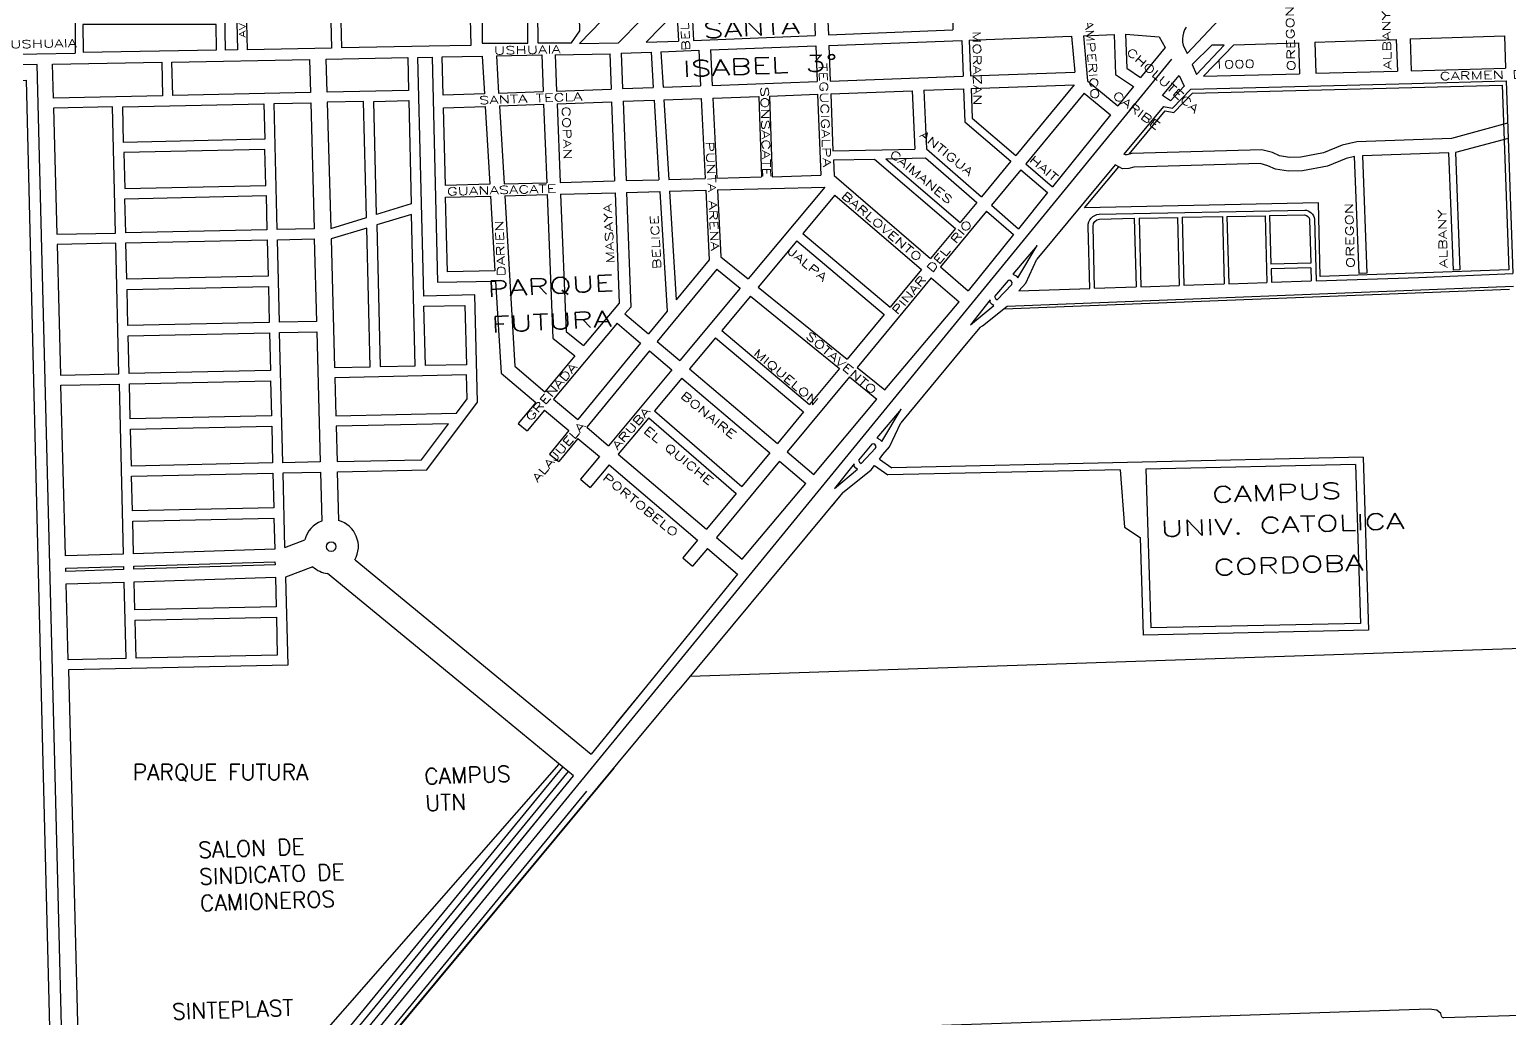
# Model space of a CAD drawing. Header units: millimetres. Extents: x 4374322 to 4409026, y 6503580 to 6534206.
# Drawn here: x 4380729 to 4382578, y 6515821 to 6517057 of the extents above; entities that cross this region are included whole.
import ezdxf

# ---------------------------------------------------------------- set-up
doc = ezdxf.new("R2010")
doc.units = ezdxf.units.MM
for name, color, linetype in [('LINEA CALLE', 252, 'Continuous'), ('NOMBRE BARRIO', 8, 'Continuous'), ('NOMBRE CALLE', 252, 'Continuous')]:
    doc.layers.add(name, color=color, linetype=linetype)
doc.styles.add('ROMANS', font='romans')

msp = doc.modelspace()

# ---------------------------------------------------------------- linework, layer by layer
at = {"layer": 'LINEA CALLE', "transparency": 33554687}
for p, q in [((4381582.4, 6517212), (4381415.7, 6517039.5)), ((4381608.2, 6517187.1), (4381464.5, 6517040.4)), ((4381537.5, 6517080.5), (4381499.1, 6517041)), ((4381537.5, 6517080.5), (4381539.5, 6517042.6)), ((4381709, 6517083.8), (4381710.3, 6517049.6)), ((4381725.3, 6517084.6), (4381726.7, 6517050.3)), ((4381881.8, 6517091.8), (4381882.3, 6517056.6)), ((4381556.5, 6517076.8), (4381558.3, 6517043.4)), ((4382173.6, 6517060), (4382171.8, 6517056.6)), ((4382175, 6517027), (4382215.1, 6517069.4)), ((4381499.1, 6517041), (4381539.5, 6517042.6)), ((4381558.3, 6517043.4), (4381710.3, 6517049.6)), ((4381726.7, 6517050.3), (4381882.3, 6517056.6)), ((4381727.2, 6517037.1), (4381893.2, 6517043.4)), ((4381893.2, 6517043.4), (4381895, 6516998.6)), ((4381902.7, 6517043.8), (4382030.6, 6517048.7)), ((4381902.7, 6517043.8), (4381904.4, 6516999)), ((4382030.6, 6517048.7), (4382034.6, 6517003.7)), ((4382045.3, 6517049.2), (4382083.6, 6517050.7)), ((4382045.3, 6517049.2), (4382050.4, 6516993)), ((4382083.6, 6517050.7), (4382085.6, 6517000.9)), ((4382097.8, 6517051.2), (4382099.5, 6517008.6)), ((4382097.8, 6517051.2), (4382139.8, 6517047.7)), ((4382139.8, 6517047.7), (4382147.3, 6517034.6)), ((4382169.5, 6517049), (4382169.1, 6517045.1)), ((4382169.1, 6517045.1), (4382169.3, 6517041.2)), ((4382170.4, 6517052.9), (4382169.5, 6517049)), ((4382171.8, 6517056.6), (4382170.4, 6517052.9)), ((4382334.3, 6517041.2), (4382436.2, 6517044.7)), ((4382436.2, 6517044.7), (4382437.6, 6517005)), ((4382453.5, 6517045.3), (4382571.4, 6517049.3)), ((4382453.5, 6517045.3), (4382454.9, 6517005.5)), ((4382571.4, 6517049.3), (4382572.8, 6517008.6)), ((4381311.8, 6517024.1), (4381368.5, 6517025.2)), ((4381311.8, 6517024.1), (4381314.6, 6516977.4)), ((4381368.5, 6517025.2), (4381370.3, 6516979.5)), ((4381385.2, 6517025.5), (4381454.6, 6517026.8)), ((4381385.2, 6517025.5), (4381387, 6516980.1)), ((4381415.7, 6517039.5), (4381464.5, 6517040.4)), ((4381453.6, 6517026.8), (4381455.2, 6516982.6)), ((4381467.9, 6517027.3), (4381505.2, 6517028.7)), ((4381467.9, 6517027.3), (4381469.5, 6516983.1)), ((4381505.2, 6517028.7), (4381507.9, 6516984.5)), ((4381517.5, 6517029.2), (4381564.6, 6517031)), ((4381517.5, 6517029.2), (4381520.2, 6516984.9)), ((4381564.6, 6517031), (4381566.8, 6516986.6)), ((4381579.4, 6517031.5), (4381710.8, 6517036.5)), ((4381579.4, 6517031.5), (4381581.6, 6516987.2)), ((4381710.8, 6517036.5), (4381712.6, 6516992)), ((4381727.2, 6517037.1), (4381729, 6516992.6)), ((4382147.3, 6517034.6), (4382116.8, 6516997)), ((4382169.3, 6517041.2), (4382169.9, 6517037.3)), ((4382169.9, 6517037.3), (4382175, 6517027)), ((4382205.9, 6517037.4), (4382181.4, 6517013.3)), ((4382186.6, 6517000.6), (4382221.3, 6517037.4)), ((4382233.4, 6517037.8), (4382195.2, 6516998.6)), ((4382221.3, 6517037.4), (4382205.9, 6517037.4)), ((4382233.4, 6517037.8), (4382313.9, 6517040.5)), ((4382313.9, 6517040.5), (4382315.5, 6517001.8)), ((4382334.3, 6517041.2), (4382335.8, 6517002.3)), ((4382099.5, 6517008.6), (4382116.8, 6516997)), ((4382181.4, 6517013.3), (4382186.6, 6517000.6)), ((4382335.8, 6517002.3), (4382437.6, 6517005)), ((4382454.9, 6517005.5), (4382572.8, 6517008.6)), ((4381520.2, 6516984.9), (4381566.8, 6516986.6)), ((4381581.6, 6516987.2), (4381712.6, 6516992)), ((4381729, 6516992.6), (4381895, 6516998.6)), ((4381904.4, 6516999), (4382034.6, 6517003.7)), ((4381905.1, 6516983.1), (4382033.8, 6516987.8)), ((4382033.8, 6516987.8), (4381960.9, 6516899.6)), ((4382050.4, 6516993), (4382088.3, 6516961.8)), ((4382085.6, 6517000.9), (4382107.9, 6516985.9)), ((4382107.9, 6516985.9), (4382088.3, 6516961.8)), ((4382144.2, 6516974.7), (4382165, 6516999.4)), ((4382171.3, 6516986.3), (4382154.1, 6516968)), ((4382165, 6516999.4), (4382171.3, 6516986.3)), ((4382179.4, 6516982.3), (4382455.5, 6516989.6)), ((4382195.2, 6516998.6), (4382315.5, 6517001.8)), ((4382455.5, 6516989.6), (4382573.4, 6516992.7)), ((4382573.4, 6516992.7), (4382576, 6516921)), ((4381314.6, 6516977.4), (4381370.3, 6516979.5)), ((4381387, 6516980.1), (4381455.2, 6516982.6)), ((4381469.5, 6516983.1), (4381507.9, 6516984.5)), ((4381470.1, 6516967.3), (4381508.9, 6516968.7)), ((4381508.9, 6516968.7), (4381515, 6516869.3)), ((4381521.1, 6516969.1), (4381567.6, 6516970.8)), ((4381521.1, 6516969.1), (4381527.2, 6516869.6)), ((4381567.6, 6516970.8), (4381572.6, 6516870.9)), ((4381582.4, 6516971.3), (4381639.8, 6516973.4)), ((4381582.4, 6516971.3), (4381587.4, 6516871.3)), ((4381639.8, 6516973.4), (4381643.1, 6516872.8)), ((4381653, 6516973.9), (4381713.2, 6516976.1)), ((4381653, 6516973.9), (4381656.3, 6516873.1)), ((4381713.2, 6516976.1), (4381717.2, 6516874.8)), ((4381729.6, 6516976.7), (4381831.4, 6516980.4)), ((4381729.6, 6516976.7), (4381732.4, 6516905.3)), ((4381831.4, 6516980.4), (4381834.5, 6516907.4)), ((4381845.9, 6516981), (4381895.6, 6516982.8)), ((4381845.9, 6516981), (4381849.1, 6516907.9)), ((4381895.6, 6516982.8), (4381897.2, 6516941.6)), ((4381905.1, 6516983.1), (4381906.5, 6516946.1)), ((4382046.2, 6516977.3), (4381973.2, 6516889.1)), ((4382046.2, 6516977.3), (4382079, 6516950.3)), ((4382154.1, 6516968), (4382144.2, 6516974.7)), ((4382179.4, 6516982.3), (4382156.5, 6516958.7)), ((4381315.6, 6516961.6), (4381370.9, 6516963.6)), ((4381315.6, 6516961.6), (4381321.4, 6516864)), ((4381370.9, 6516963.6), (4381374.8, 6516865.5)), ((4381387.6, 6516964.2), (4381455.8, 6516966.7)), ((4381387.6, 6516964.2), (4381391.6, 6516865.9)), ((4381455.8, 6516966.7), (4381459.5, 6516867.8)), ((4381470.1, 6516967.3), (4381473.8, 6516868.2)), ((4382079, 6516950.3), (4382006.5, 6516860.6)), ((4382145.5, 6516960.9), (4382096, 6516901.3)), ((4382145.5, 6516960.9), (4382096, 6516901.3)), ((4382145.5, 6516960.9), (4382156.5, 6516958.7)), ((4381897.2, 6516941.6), (4381954.8, 6516892.3)), ((4381906.5, 6516946.1), (4381960.9, 6516899.6)), ((4382576, 6516921), (4382582, 6516751.9)), ((4381732.4, 6516905.3), (4381834.5, 6516907.4)), ((4381732.9, 6516894.1), (4381784.3, 6516895.1)), ((4381732.9, 6516894.1), (4381733.7, 6516874.6)), ((4381784.3, 6516895.1), (4381885.5, 6516808.5)), ((4381798.6, 6516895.4), (4381847.8, 6516896.5)), ((4381798.6, 6516895.4), (4381891.5, 6516815.8)), ((4381847.8, 6516896.5), (4381912.1, 6516840.7)), ((4381849.1, 6516907.9), (4381918.1, 6516848)), ((4381954.8, 6516892.3), (4381918.1, 6516848)), ((4381967.1, 6516881.8), (4381930.3, 6516837.4)), ((4381967.1, 6516881.8), (4382000.5, 6516853.2)), ((4381973.2, 6516889.1), (4382006.5, 6516860.6)), ((4382084.9, 6516887.8), (4381987.1, 6516770.2)), ((4382084.9, 6516887.8), (4381987.1, 6516770.2)), ((4381321.4, 6516864), (4381374.8, 6516865.5)), ((4381391.6, 6516865.9), (4381459.5, 6516867.8)), ((4381473.8, 6516868.2), (4381515, 6516869.3)), ((4381527.2, 6516869.6), (4381572.6, 6516870.9)), ((4381587.4, 6516871.3), (4381643.1, 6516872.8)), ((4381588.1, 6516856.5), (4381722.3, 6516860.1)), ((4381588.1, 6516856.5), (4381592.3, 6516773)), ((4381722.3, 6516860.1), (4381626.3, 6516745.4)), ((4381656.3, 6516873.1), (4381717.2, 6516874.8)), ((4381733.7, 6516874.6), (4381854.4, 6516770.9)), ((4381322.2, 6516849.3), (4381375.4, 6516850.7)), ((4381322.2, 6516849.3), (4381334.9, 6516636.3)), ((4381375.4, 6516850.7), (4381382.5, 6516671.2)), ((4381392.1, 6516851.2), (4381460.1, 6516853)), ((4381392.1, 6516851.2), (4381399, 6516679.5)), ((4381460.1, 6516853), (4381465.2, 6516715.2)), ((4381474.4, 6516853.4), (4381515.9, 6516854.5)), ((4381474.4, 6516853.4), (4381479.7, 6516710.2)), ((4381515.9, 6516854.5), (4381525.1, 6516705.1)), ((4381528.2, 6516854.9), (4381573.4, 6516856.1)), ((4381528.2, 6516854.9), (4381536.5, 6516719)), ((4381573.4, 6516856.1), (4381577.7, 6516769.2)), ((4381734.8, 6516849.9), (4381694.7, 6516802)), ((4381734.8, 6516849.9), (4381842.9, 6516757.1)), ((4381912.1, 6516840.7), (4381891.5, 6516815.8)), ((4382000.5, 6516853.2), (4381964, 6516808.1)), ((4381924.3, 6516830), (4381866.6, 6516760.4)), ((4381924.3, 6516830), (4381958, 6516800.8)), ((4381930.3, 6516837.4), (4381964, 6516808.1)), ((4381694.7, 6516802), (4381803.8, 6516709.9)), ((4381885.5, 6516808.5), (4381854.4, 6516770.9)), ((4381687.3, 6516793.1), (4381638.9, 6516735.2)), ((4381687.3, 6516793.1), (4381796.5, 6516701)), ((4381958, 6516800.8), (4381901.3, 6516730.6)), ((4381987.7, 6516786.9), (4381957.2, 6516751.3)), ((4381963.4, 6516746.6), (4381987.7, 6516786.9)), ((4381577.7, 6516769.2), (4381536.5, 6516719)), ((4381592.3, 6516773), (4381626.3, 6516745.4)), ((4381973.2, 6516739.9), (4381987.1, 6516770.2)), ((4381587.3, 6516757.6), (4381512.9, 6516667.1)), ((4381587.3, 6516757.6), (4381616.6, 6516733.8)), ((4381855.2, 6516746.5), (4381762.6, 6516634.7)), ((4381842.9, 6516757.1), (4381803.8, 6516709.9)), ((4381855.2, 6516746.5), (4381889.9, 6516716.7)), ((4381866.6, 6516760.4), (4381901.3, 6516730.6)), ((4381957.2, 6516751.3), (4381961.1, 6516749.3)), ((4381961.1, 6516749.3), (4381963.4, 6516746.6)), ((4382336.1, 6516743), (4382464, 6516747.3)), ((4382464, 6516747.3), (4382582, 6516751.9)), ((4381616.6, 6516733.8), (4381540.9, 6516643.3)), ((4381638.9, 6516735.2), (4381750, 6516644.9)), ((4381951.1, 6516743.5), (4381934.3, 6516723.4)), ((4381937.7, 6516719.1), (4381955.7, 6516738.5)), ((4381946.4, 6516707.9), (4382577.6, 6516732.7)), ((4381950, 6516711.3), (4382582.6, 6516736.1)), ((4381953.3, 6516743.8), (4381951.1, 6516743.5)), ((4381955.2, 6516742.7), (4381953.3, 6516743.8)), ((4381956.2, 6516740.7), (4381955.2, 6516742.7)), ((4381955.7, 6516738.5), (4381956.2, 6516740.7)), ((4381964.8, 6516730.4), (4381973.2, 6516739.9)), ((4381964.8, 6516730.4), (4382053.2, 6516733.4)), ((4382059.3, 6516733.6), (4382111.1, 6516735.4)), ((4382117.2, 6516735.6), (4382165, 6516737.2)), ((4382170.8, 6516737.4), (4382221.1, 6516739.1)), ((4382226.9, 6516739.3), (4382274.4, 6516740.9)), ((4382280.3, 6516741.1), (4382330, 6516742.8)), ((4381465.2, 6516715.2), (4381420.8, 6516662.1)), ((4381479.7, 6516710.2), (4381472.4, 6516701.5)), ((4381629.2, 6516723.6), (4381593.4, 6516680.8)), ((4381629.2, 6516723.6), (4381740.4, 6516633.2)), ((4381797.2, 6516606.6), (4381889.9, 6516716.7)), ((4381928.7, 6516719), (4381904.1, 6516688)), ((4381904.1, 6516688), (4381933.2, 6516712)), ((4381919.2, 6516686.5), (4381950, 6516711.3)), ((4381929, 6516716), (4381928.7, 6516719)), ((4381931.1, 6516713.5), (4381929, 6516716)), ((4381933.2, 6516712), (4381931.1, 6516713.5)), ((4381934.3, 6516723.4), (4381935.4, 6516720.9)), ((4381935.4, 6516720.9), (4381937.7, 6516719.1)), ((4381472.4, 6516701.5), (4381501.7, 6516676.6)), ((4381525.1, 6516705.1), (4381501.7, 6516676.6)), ((4381796.5, 6516701), (4381750, 6516644.9)), ((4381462.7, 6516689.9), (4381383.4, 6516595.2)), ((4381399, 6516679.5), (4381420.8, 6516662.1)), ((4381462.7, 6516689.9), (4381492.1, 6516664.9)), ((4381585.7, 6516671.7), (4381553.2, 6516632.8)), ((4381585.7, 6516671.7), (4381695.6, 6516579.1)), ((4381593.4, 6516680.8), (4381703.2, 6516588.2)), ((4381916.3, 6516685), (4381901, 6516666.5)), ((4381916.3, 6516685), (4381901, 6516666.5)), ((4381916.3, 6516685), (4381919.2, 6516686.5)), ((4381916.3, 6516685), (4381919.2, 6516686.5)), ((4381382.5, 6516671.2), (4381410, 6516649.2)), ((4381492.1, 6516664.9), (4381413.6, 6516569.5)), ((4381503.3, 6516655.4), (4381424.9, 6516559.9)), ((4381503.3, 6516655.4), (4381531.2, 6516631.7)), ((4381512.9, 6516667.1), (4381540.9, 6516643.3)), ((4381901, 6516666.5), (4381817.2, 6516565.6)), ((4381334.9, 6516636.3), (4381372.5, 6516604.4)), ((4381410, 6516649.2), (4381372.5, 6516604.4)), ((4381762.6, 6516634.7), (4381797.2, 6516606.6)), ((4381317.6, 6516627.7), (4381361, 6516590.8)), ((4381531.2, 6516631.7), (4381451.9, 6516536.9)), ((4381543.5, 6516621.2), (4381509.5, 6516580.5)), ((4381543.5, 6516621.2), (4381653.3, 6516528)), ((4381553.2, 6516632.8), (4381662.9, 6516539.6)), ((4381753, 6516623), (4381675.3, 6516529.1)), ((4381740.4, 6516633.2), (4381703.2, 6516588.2)), ((4381753, 6516623), (4381787.4, 6516595)), ((4381361, 6516590.8), (4381339.1, 6516564.6)), ((4381371.9, 6516581.5), (4381350.1, 6516555.4)), ((4381371.9, 6516581.5), (4381402.3, 6516555.7)), ((4381383.4, 6516595.2), (4381413.6, 6516569.5)), ((4381509.5, 6516580.5), (4381618.6, 6516486)), ((4381708.4, 6516501), (4381787.4, 6516595)), ((4381817.7, 6516582.4), (4381787.2, 6516546.7)), ((4381793.5, 6516542), (4381817.7, 6516582.4)), ((4381339.1, 6516564.6), (4381350.1, 6516555.4)), ((4381502.2, 6516571.9), (4381464.2, 6516526.4)), ((4381502.2, 6516571.9), (4381611.4, 6516477.3)), ((4381695.6, 6516579.1), (4381662.9, 6516539.6)), ((4381803.2, 6516535.3), (4381817.2, 6516565.6)), ((4381402.3, 6516555.7), (4381378.3, 6516526.5)), ((4381413.6, 6516546.1), (4381389.7, 6516517.1)), ((4381413.6, 6516546.1), (4381440.5, 6516523.2)), ((4381424.9, 6516559.9), (4381451.9, 6516536.9)), ((4381787.2, 6516546.7), (4381791.1, 6516544.7)), ((4381791.1, 6516544.7), (4381793.5, 6516542)), ((4381378.3, 6516526.5), (4381389.7, 6516517.1)), ((4381464.2, 6516526.4), (4381574.5, 6516432.7)), ((4381653.3, 6516528), (4381618.6, 6516486)), ((4381675.3, 6516529.1), (4381708.4, 6516501)), ((4381781.1, 6516538.9), (4381764.3, 6516518.9)), ((4381767.7, 6516514.5), (4381785.7, 6516533.9)), ((4381783.3, 6516539.2), (4381781.1, 6516538.9)), ((4381785.3, 6516538.1), (4381783.3, 6516539.2)), ((4381786.2, 6516536.1), (4381785.3, 6516538.1)), ((4381785.7, 6516533.9), (4381786.2, 6516536.1)), ((4381794.8, 6516525.8), (4381803.2, 6516535.3)), ((4381440.5, 6516523.2), (4381416.8, 6516494.9)), ((4381452.8, 6516512.8), (4381429.2, 6516484.6)), ((4381452.8, 6516512.8), (4381563.1, 6516419)), ((4381665.6, 6516517.5), (4381586.8, 6516422.2)), ((4381665.6, 6516517.5), (4381698.6, 6516489.5)), ((4381758.7, 6516514.4), (4381734.1, 6516483.4)), ((4381734.1, 6516483.4), (4381763.2, 6516507.5)), ((4381744.5, 6516478.1), (4381780.1, 6516506.7)), ((4381759, 6516511.4), (4381758.7, 6516514.4)), ((4381761.1, 6516508.9), (4381759, 6516511.4)), ((4381763.2, 6516507.5), (4381761.1, 6516508.9)), ((4381764.3, 6516518.9), (4381765.5, 6516516.3)), ((4381765.5, 6516516.3), (4381767.7, 6516514.5)), ((4381416.8, 6516494.9), (4381429.2, 6516484.6)), ((4381619, 6516394.9), (4381698.6, 6516489.5)), ((4381744.5, 6516478.1), (4381540, 6516232)), ((4381611.4, 6516477.3), (4381574.5, 6516432.7)), ((4381744.5, 6516478.1), (4381731, 6516461.9)), ((4381563.1, 6516419), (4381544.6, 6516396.6)), ((4381586.8, 6516422.2), (4381619, 6516394.9)), ((4381135.2, 6516394.2), (4381430.1, 6516151.5)), ((4381544.6, 6516396.6), (4381557, 6516386.3)), ((4381575.5, 6516408.5), (4381557, 6516386.3)), ((4381575.5, 6516408.5), (4381613.2, 6516376.4)), ((4381613.2, 6516376.4), (4381499.2, 6516236.4)), ((4381613.2, 6516376.4), (4381499.2, 6516236.4)), ((4381499.2, 6516236.4), (4381430.1, 6516151.5)), ((4381499.2, 6516236.4), (4381461.2, 6516189.8)), ((4381458.5, 6516133.9), (4380790.2, 6515329.4))]:
    msp.add_line(p, q, dxfattribs=at)
for points in [[(4380936.1, 6517421.9), (4380924.6, 6517421.8), (4380921.5, 6517797), (4380783.8, 6517795.9), (4380785.6, 6517027.6)], [(4381096.9, 6517404), (4381097.5, 6517377.5), (4380979.9, 6517374.9), (4380988.2, 6517031.5), (4380973.3, 6517031.2)], [(4380973.3, 6517031.2), (4380971.3, 6517150.2), (4380969.8, 6517375.1)], [(4381293.9, 6517149.8), (4381293.9, 6517039.9), (4381351.2, 6517039.9), (4381351.2, 6517154.3), (4381293.9, 6517154.3), (4381293.9, 6517149.8)], [(4381413.8, 6517156.2), (4381362.3, 6517156.3), (4381363.7, 6517040.5), (4381405.5, 6517040.2), (4381416, 6517055.3), (4381413.8, 6517156.2)], [(4380999.8, 6517081.7), (4381104.6, 6517083.9), (4381105.8, 6517033.7), (4381001, 6517031.7), (4380999.8, 6517081.7)], [(4380545.7, 6517023.1), (4380785.6, 6517027.6)], [(4381244.2, 6517022.8), (4381294, 6517023.7), (4381296.8, 6516976.8), (4381245.3, 6516974.9), (4381244.2, 6517022.8)], [(4380600.4, 6515724.5), (4380770.7, 6515729), (4380770.7, 6515729), (4380759.9, 6516157.5), (4380738.2, 6517013.3), (4380551.7, 6517009.7), (4380546.1, 6517009.6), (4380564.1, 6516296.9)], [(4380906.5, 6517016.4), (4381078.4, 6517019.7), (4381079.5, 6516978.3), (4380907.5, 6516974.6), (4380906.5, 6517016.4)], [(4381099.1, 6517020.1), (4381201, 6517022), (4381202, 6516980.9), (4381100.2, 6516978.7), (4381099.1, 6517020.1)], [(4381114.8, 6516443.4), (4381113.1, 6516504.3), (4381224.9, 6516506.6), (4381288.2, 6516591.4), (4381285, 6516725.3), (4381221, 6516723.9), (4381213.8, 6517022.2), (4381231.4, 6517022.6), (4381238.2, 6516741.1), (4381310.7, 6516742.6), (4381317.6, 6516627.7), (4381361, 6516590.8)], [(4381513.5, 6516234.8), (4382155.8, 6517019.8)], [(4382102.4, 6516901.1), (4382147.5, 6516955.4), (4382158.2, 6516953.3), (4382181.5, 6516977.3), (4382568.6, 6516987.6), (4382576.8, 6516756.7), (4382341, 6516748.2), (4382339.1, 6516840.3), (4382046.8, 6516834.3), (4382089.4, 6516885.4)], [(4381158.8, 6516967.2), (4381202.3, 6516968.1), (4381205.5, 6516839.3), (4381162.2, 6516826), (4381158.8, 6516967.2)], [(4380832.1, 6516960.2), (4380758.6, 6516958.6), (4380762.8, 6516801.2), (4380836, 6516802.7), (4380832.1, 6516960.2)], [(4381021.4, 6516964.3), (4381022.4, 6516919.8), (4380846, 6516916), (4380844.9, 6516960.5), (4381021.4, 6516964.3)], [(4381034.1, 6516964.5), (4381079.8, 6516965.5), (4381084, 6516808.1), (4381060.9, 6516807.6), (4381037.9, 6516807.1), (4381034.1, 6516964.5)], [(4381146, 6516966.9), (4381100.6, 6516966), (4381104.8, 6516808.5), (4381149.5, 6516822.2), (4381146, 6516966.9)], [(4381245.7, 6516959.1), (4381297.7, 6516961), (4381303.5, 6516863.6), (4381248.1, 6516862), (4381245.7, 6516959.1)], [(4382575.3, 6516940), (4382505.3, 6516921), (4382387.1, 6516916.7), (4382368.5, 6516912.4), (4382345.2, 6516902.7), (4382317.1, 6516897.6), (4382302.8, 6516897.1), (4382290.4, 6516899.2), (4382281.4, 6516903.1), (4382268.2, 6516906.7), (4382105.8, 6516902.1), (4382099.5, 6516900.3), (4382097.9, 6516900.2), (4382096, 6516901.3)], [(4382576, 6516921), (4382510.1, 6516903.5), (4382515.6, 6516756.7), (4382507.8, 6516756.4), (4382502.1, 6516903), (4382393.9, 6516899), (4382399.4, 6516752.6), (4382389.7, 6516752.2), (4382384.2, 6516898.4), (4382373.8, 6516896), (4382350.1, 6516886.1), (4382318.9, 6516880.5), (4382301.6, 6516879.8), (4382285.4, 6516882.6), (4382275.7, 6516886.8), (4382266.2, 6516889.4), (4382108.4, 6516885), (4382102.2, 6516883.2), (4382094.1, 6516882.9), (4382084.9, 6516887.8)], [(4381023.8, 6516862.2), (4381022.7, 6516907.1), (4380846.3, 6516903.3), (4380847.4, 6516858.4), (4381023.8, 6516862.2)], [(4381024.1, 6516849.4), (4381025.2, 6516806.8), (4380848.7, 6516803), (4380847.7, 6516845.6), (4381024.1, 6516849.4)], [(4381248.4, 6516847.3), (4381304.4, 6516848.8), (4381310, 6516755.4), (4381250.7, 6516754.1), (4381248.4, 6516847.3)], [(4381166.8, 6516635.8), (4381210.4, 6516636.7), (4381205.8, 6516826), (4381162.5, 6516812.8), (4381166.8, 6516635.8)], [(4382108.9, 6516821.1), (4382111.1, 6516735.4)], [(4382115, 6516821.2), (4382162.9, 6516822.1)], [(4382115, 6516821.2), (4382117.2, 6516735.6)], [(4382162.9, 6516822.1), (4382165, 6516737.2)], [(4382168.6, 6516822.3), (4382170.8, 6516737.4)], [(4382168.6, 6516822.3), (4382219, 6516823.3)], [(4382219, 6516823.3), (4382221.1, 6516739.1)], [(4382224.7, 6516823.4), (4382272.3, 6516824.3)], [(4382224.7, 6516823.4), (4382226.9, 6516739.3)], [(4382272.3, 6516824.3), (4382274.4, 6516740.9)], [(4382278, 6516824.5), (4382279.6, 6516763.6)], [(4381109.6, 6516634.5), (4381154, 6516635.5), (4381149.8, 6516808.9), (4381105.2, 6516795.3), (4381109.6, 6516634.5)], [(4380836.3, 6516790), (4380763.1, 6516788.4), (4380767.4, 6516625.2), (4380840.2, 6516626.7), (4380836.3, 6516790)], [(4381025.5, 6516794), (4381026.6, 6516748.7), (4380850.1, 6516744.9), (4380849, 6516790.3), (4381025.5, 6516794)], [(4381087, 6516692.1), (4381040.7, 6516691.1), (4381038.2, 6516794.3), (4381084.3, 6516795.3), (4381087, 6516692.1)], [(4382329.4, 6516764.9), (4382279.6, 6516763.6)], [(4382329.5, 6516759.1), (4382279.7, 6516757.8)], [(4382279.7, 6516757.8), (4382280.3, 6516741.1)], [(4382329.5, 6516759.1), (4382330, 6516742.8)], [(4381026.9, 6516735.9), (4381028, 6516690.9), (4380851.5, 6516687.1), (4380850.4, 6516732.1), (4381026.9, 6516735.9)], [(4381274.3, 6516638.1), (4381223.1, 6516637), (4381221.3, 6516711.2), (4381272.5, 6516712.3), (4381274.3, 6516638.1)], [(4381028.3, 6516678.1), (4381029.4, 6516630.8), (4380853, 6516627), (4380851.8, 6516674.3), (4381028.3, 6516678.1)], [(4381091.6, 6516516.6), (4381045, 6516515.6), (4381041, 6516678.4), (4381087.3, 6516679.4), (4381091.6, 6516516.6)], [(4381029.7, 6516618), (4381030.8, 6516574.2), (4380854.3, 6516570.4), (4380853.3, 6516614.2), (4381029.7, 6516618)], [(4381274.6, 6516625.3), (4381109.9, 6516621.8), (4381111.2, 6516574.2), (4381261.9, 6516577.4), (4381275.4, 6516595.5), (4381274.6, 6516625.3)], [(4380767.7, 6516612.4), (4380840.5, 6516614), (4380845.7, 6516401.5), (4380773.3, 6516399.2), (4380767.7, 6516612.4)], [(4381031.1, 6516561.4), (4381032.2, 6516515.3), (4380855.8, 6516511.5), (4380854.6, 6516557.6), (4381031.1, 6516561.4)], [(4381252.2, 6516564.4), (4381111.6, 6516561.4), (4381112.8, 6516517), (4381218.4, 6516519.3), (4381252.2, 6516564.4)], [(4381790.5, 6516520.2), (4381794.8, 6516525.8)], [(4381780.1, 6516506.7), (4381784.4, 6516512.3)], [(4381784.4, 6516512.3), (4381801.1, 6516500.5)], [(4381790.5, 6516520.2), (4381805.8, 6516509.4)], [(4382091.2, 6516506.9), (4381801.1, 6516500.5)], [(4382394.9, 6516522.4), (4381805.8, 6516509.4)], [(4382091.2, 6516506.9), (4382096.7, 6516435.2), (4382116.2, 6516422)], [(4382385.2, 6516513.4), (4382123.5, 6516507.6)], [(4382123.5, 6516507.6), (4382129.7, 6516309.1)], [(4382385.2, 6516513.4), (4382391.4, 6516314.9)], [(4382394.9, 6516522.4), (4382401.6, 6516306.3)], [(4381032.5, 6516502.5), (4381033.6, 6516459.1), (4380857.1, 6516455.3), (4380856.1, 6516498.7), (4381032.5, 6516502.5)], [(4381047.5, 6516409.8), (4381045.3, 6516502.8), (4381091.9, 6516503.8), (4381093.6, 6516442.6)], [(4381033.9, 6516446.3), (4381034.8, 6516407.4), (4380858.4, 6516401.9), (4380857.4, 6516442.6), (4381033.9, 6516446.3)], [(4381047.5, 6516409.8), (4381072.5, 6516419.1)], [(4382116.2, 6516422), (4382120, 6516300.1)], [(4380773.7, 6516383.7), (4380846, 6516386), (4380846.1, 6516382), (4380773.8, 6516379.7), (4380773.7, 6516383.7)], [(4381082.6, 6516385.6), (4381048.4, 6516372.8), (4381051.1, 6516262.6), (4380777.1, 6516256.7), (4380779.6, 6516159.3)], [(4380858.8, 6516386.4), (4381035.2, 6516391.9), (4381035.3, 6516387.9), (4380858.9, 6516382.4), (4380858.8, 6516386.4)], [(4381294.8, 6516217.5), (4381101, 6516377)], [(4380848.8, 6516271), (4380776.7, 6516269.4), (4380774.2, 6516364.3), (4380846.5, 6516366.5), (4380848.8, 6516271)], [(4380859.3, 6516366.9), (4381035.7, 6516372.4), (4381036.6, 6516335.5), (4380860.1, 6516331.7), (4380859.3, 6516366.9)], [(4380860.4, 6516318.9), (4381036.9, 6516322.7), (4381038, 6516275), (4380861.6, 6516271.3), (4380860.4, 6516318.9)], [(4382401.6, 6516306.3), (4382120, 6516300.1)], [(4382391.4, 6516314.9), (4382129.7, 6516309.1)], [(4381554.1, 6516249), (4382593.6, 6516284)], [(4381212, 6515866.4), (4381513.5, 6516234.8)], [(4381212, 6515883.8), (4381408, 6516124.4), (4381294.8, 6516217.5)], [(4380779.6, 6516159.3), (4380791.7, 6515685), (4380911.2, 6515592), (4381390.3, 6516139)], [(4380745.7, 6515311.1), (4381408, 6516124.4)], [(4380820.9, 6515435.9), (4381394.7, 6516135.3)], [(4381424.3, 6516105), (4380731.4, 6515260.7), (4380468.6, 6514880.9), (4380410.5, 6514800.9)], [(4379892.6, 6514277.5), (4379888.1, 6514301.5), (4379870.9, 6514309.3), (4379891.9, 6514325.5), (4380005.3, 6514408.1), (4380128.2, 6514489.6), (4380149.1, 6514509.6), (4380338.2, 6514714), (4380390.5, 6514780.7), (4380465, 6514883.5), (4380721, 6515263.4), (4380752.3, 6515302.8), (4380998.5, 6515605.5), (4381212, 6515866.4)]]:
    msp.add_lwpolyline(points, dxfattribs=at)
for points in [[(4381228, 6517036), (4381118.6, 6517033.9), (4381117.4, 6517084.2), (4381204.7, 6517086.1), (4381278.8, 6517087.7), (4381280, 6517037)], [(4380795.5, 6517028.7), (4380962, 6517031.5), (4380961.6, 6517063.4), (4380795.2, 6517063.4)], [(4380757.2, 6517013.6), (4380893.7, 6517016.2), (4380894.7, 6516974.3), (4380758.3, 6516971.4), (4380757.2, 6517013.6)]]:
    msp.add_lwpolyline(points, close=True, dxfattribs=at)
at = {"layer": 'LINEA CALLE', "color": 251, "true_color": 0x636466, "transparency": 33554687}
msp.add_lwpolyline([(4380579.1, 6516297.3), (4380561.9, 6516991.1), (4380724.2, 6516993.7), (4380744.9, 6516157.1), (4380755.3, 6515743.6), (4380607, 6515741.2), (4380595.1, 6515756.3), (4380583.5, 6516189.7), (4380596.8, 6516238.3), (4380596.2, 6516255), (4380579.1, 6516297.3)], close=True, dxfattribs=at)
at = {"layer": 'LINEA CALLE', "transparency": 33554687}
for points in [[(4382053.2, 6516733.4), (4382051.2, 6516811, -0.392411), (4382065, 6516826.3), (4382321.8, 6516831.4, -0.370696), (4382334.1, 6516819.9), (4382336.1, 6516743)], [(4382059.3, 6516733.6), (4382057.3, 6516811.1, -0.385547), (4382065.4, 6516820.2), (4382108.9, 6516821.1)], [(4382278, 6516824.4), (4382321.7, 6516825.3, -0.355192), (4382328, 6516819.4), (4382329.4, 6516764.9)], [(4382604.8, 6516114.3), (4382607.3, 6516043.6), (4382607.7, 6515985.9), (4382610.1, 6515906.3), (4382608.1, 6515828.2, -0.397723), (4382605.2, 6515825.3), (4382495.8, 6515821.9, -0.344712), (4382492.8, 6515824), (4382491.9, 6515827.3), (4382486.8, 6515831.5), (4382477.2, 6515832.7), (4381830.9, 6515811.1), (4381212, 6515797.9), (4381178.8, 6515797.2), (4381212, 6515837.2), (4381540, 6516232)], [(4381401.4, 6516129.8), (4380704.1, 6515280.5), (4380474.1, 6514948), (4380491.7, 6514948.5), (4380491.7, 6514948.5), (4380495.9, 6514948.6, 0.239608), (4380498.3, 6514949.9), (4380712.3, 6515269.7), (4380745.7, 6515311.1)]]:
    msp.add_lwpolyline(points, format="xyb", dxfattribs=at)
msp.add_circle((4381105.4, 6516410.8), 6, dxfattribs=at)
for start, end in [(110.4694, 165.7458), (330.9343, 74.0311), (227.8374, 262.4333)]:
    msp.add_arc((4381105.4, 6516410.8), 34, start, end, dxfattribs=at)

# ---------------------------------------------------------------- texts
at = {"layer": 'NOMBRE BARRIO', "transparency": 33554687, "style": 'ROMANS', "width": 1.5}
for s, rotation, p in [('SANTA', 2.9594, (4381570.6, 6517046)), ('ISABEL 3%%D', 2.4088, (4381545.1, 6516997.7)), ('PARQUE', 2.9594, (4381301.2, 6516722.5)), ('FUTURA', 2.9594, (4381306.2, 6516678.1)), ('CAMPUS', 1.9072, (4382206.2, 6516465.6)), ('UNIV. CATOLICA', 1.9072, (4382142.3, 6516423)), ('CORDOBA', 1.9072, (4382208, 6516374.7))]:
    msp.add_text(s, height=20, rotation=rotation, dxfattribs=at).set_placement(p)
at = {"layer": 'NOMBRE BARRIO', "transparency": 33554687, "insert": (4380825.6, 6516139.1), "char_height": 20, "attachment_point": 1, "style": 'ROMANS'}
msp.add_mtext_dynamic_manual_height_columns('\\pi31.946;PARQUE FUTURA', width=307.702, gutter_width=2771.7, heights=[0], dxfattribs=at)
at = {"layer": 'NOMBRE BARRIO', "transparency": 33554687, "char_height": 20, "attachment_point": 1, "rotation": 1.9072, "style": 'ROMANS'}
for s, width, heights, insert in [('CAMPUS UTN', 152.489, [74.7], (4381221.4, 6516133.5)), ('SALON DE SINDICATO DE CAMIONEROS', 212.407, [125.2], (4380939, 6516041.7)), ('SINTEPLAST', 152.489, [74.7], (4380906.3, 6515839.6))]:
    msp.add_mtext_dynamic_manual_height_columns(s, width=width, gutter_width=135, heights=heights, dxfattribs=dict(at, insert=insert))
at = {"layer": 'NOMBRE CALLE', "transparency": 33554687, "style": 'ROMANS', "width": 1.5}
for s, height, rotation, p in [('AVIGNON', 8, 91.228, (4380998.5, 6517046.8)), ('BELICE', 10, 93, (4381553.8, 6517030.5)), ('CHAMPERICO', 10, 274.6465, (4382044.8, 6517095.6)), ('OREGON', 10, 91.5234, (4382310.1, 6517005.1)), ('ALBANY', 10, 91.5234, (4382430.3, 6517007)), ('USHUAIA', 10, 1.1851, (4380704.4, 6517033.4)), ('MORAZAN', 10, 270.631, (4381907.1, 6517055.2)), ('USHUAIA', 10, 1.1851, (4381308.8, 6517025.7)), ('CHOLUTECA', 10, 318.4996, (4382098.3, 6517027.6)), ('TEGUCIGALPA', 10, 272.407, (4381714.7, 6517014.6)), ('1000', 10, 1.3965, (4382208.2, 6517008)), ('CARMEN DE PATAGONES', 10, 1.3343, (4382490.6, 6516993.7)), ('SANTA TECLA', 10, 2.1476, (4381290.4, 6516963.5)), ('SONSACATE', 10, 271.407, (4381641.9, 6516985.4)), ('CARIBE', 10, 323.0514, (4382080.9, 6516972.8)), ('COPAN', 10, 271.8993, (4381393.9, 6516961)), ('PUNTA ARENA', 10, 272.907, (4381573.3, 6516917)), ('ANTIGUA', 10, 320.9648, (4381839.9, 6516923.8)), ('CAIMANES', 10, 320.4217, (4381802.3, 6516899.7)), ('HAITI', 10, 319.8736, (4381976.9, 6516892.8)), ('GUANASACATE', 10, 1.555, (4381250.1, 6516849.6)), ('MASAYA', 10, 93, (4381459.4, 6516765.1)), ('BARLOVENTO', 10, 319.6489, (4381742.1, 6516847.9)), ('BELICE', 10, 93, (4381517.6, 6516757.7)), ('OREGON', 10, 91.5234, (4382384.2, 6516758.9)), ('ALBANY', 10, 91.5234, (4382500.2, 6516759)), ('DARIEN', 10, 92.2805, (4381323.1, 6516748.8)), ('PINAR DEL RIO', 10, 50.4386, (4381812.8, 6516699.8)), ('JALPA', 10, 320.8609, (4381674.9, 6516778)), ('SOTAVENTO', 10, 319.3587, (4381697.2, 6516672.8)), ('MIQUELON', 10, 319.8692, (4381632.2, 6516651.1)), ('GRENADA', 10, 49.4386, (4381355, 6516566.6)), ('BONAIRE', 10, 320.8609, (4381541.1, 6516597.8)), ('ARUBA', 10, 49.4386, (4381463.2, 6516530.9)), ('ALAJUELA', 10, 49.4386, (4381363.2, 6516490.4)), ('EL QUICHE', 10, 320.8609, (4381495.1, 6516554.2)), ('PORTOBELO', 10, 320.8609, (4381443.5, 6516495.6))]:
    msp.add_text(s, height=height, rotation=rotation, dxfattribs=at).set_placement(p)

doc.saveas('drawing.dxf')
